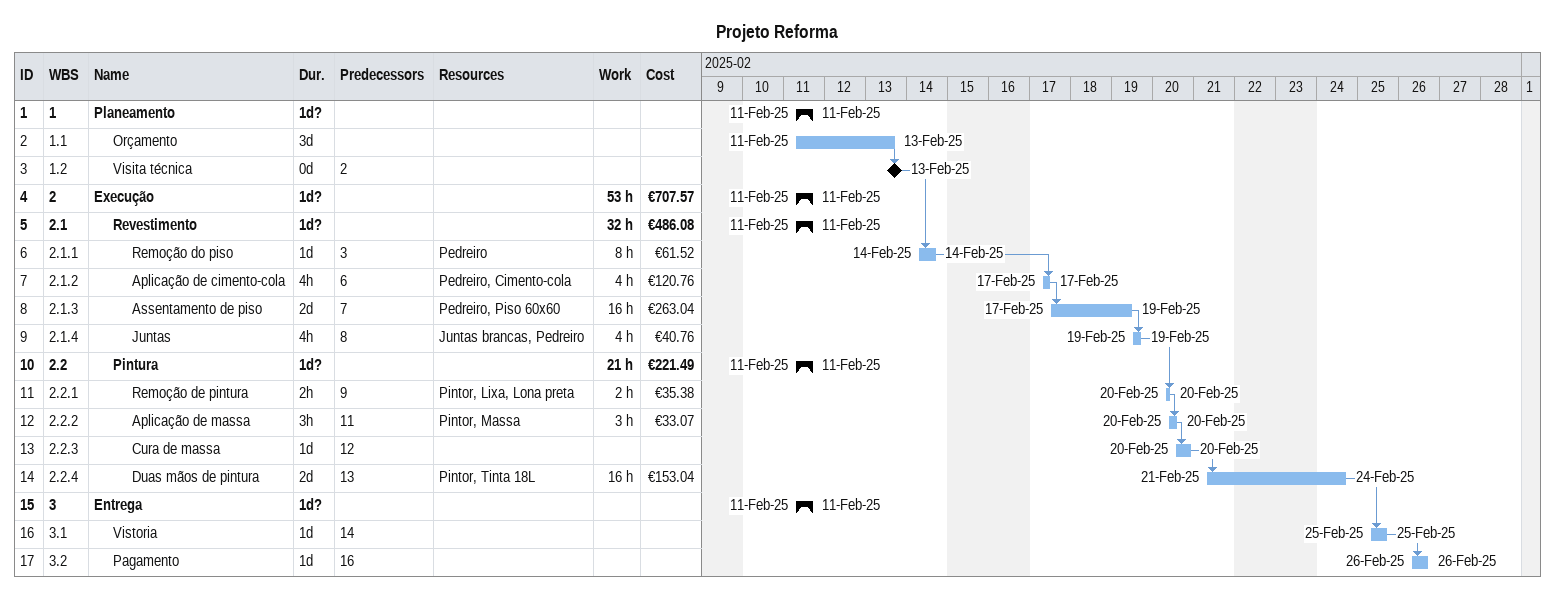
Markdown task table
Projeto Reforma

| ID | WBS | Task | Duration | Start | Finish | Predecessors | Resources | Work (h) | Cost (€) |
|---|---|---|---|---|---|---|---|---|---|
| 1 | 1 | **Planeamento** | 1d? | 2025-02-11 | 2025-02-11 |  |  |  |  |
| 2 | 1.1 | Orçamento | 3d | 2025-02-11 | 2025-02-13 |  |  |  |  |
| 3 | 1.2 | Visita técnica | 0d | 2025-02-13 | 2025-02-13 | 2 |  |  |  |
| 4 | 2 | **Execução** | 1d? | 2025-02-11 | 2025-02-11 |  |  | 53 | 707.57 |
| 5 | 2.1 | **Revestimento** | 1d? | 2025-02-11 | 2025-02-11 |  |  | 32 | 486.08 |
| 6 | 2.1.1 | Remoção do piso | 1d | 2025-02-14 | 2025-02-14 | 3 | Pedreiro | 8 | 61.52 |
| 7 | 2.1.2 | Aplicação de cimento-cola | 4h | 2025-02-17 | 2025-02-17 | 6 | Pedreiro, Cimento-cola | 4 | 120.76 |
| 8 | 2.1.3 | Assentamento de piso | 2d | 2025-02-17 | 2025-02-19 | 7 | Pedreiro, Piso 60x60 | 16 | 263.04 |
| 9 | 2.1.4 | Juntas | 4h | 2025-02-19 | 2025-02-19 | 8 | Juntas brancas, Pedreiro | 4 | 40.76 |
| 10 | 2.2 | **Pintura** | 1d? | 2025-02-11 | 2025-02-11 |  |  | 21 | 221.49 |
| 11 | 2.2.1 | Remoção de pintura | 2h | 2025-02-20 | 2025-02-20 | 9 | Pintor, Lixa, Lona preta | 2 | 35.38 |
| 12 | 2.2.2 | Aplicação de massa | 3h | 2025-02-20 | 2025-02-20 | 11 | Pintor, Massa | 3 | 33.07 |
| 13 | 2.2.3 | Cura de massa | 1d | 2025-02-20 | 2025-02-20 | 12 |  |  |  |
| 14 | 2.2.4 | Duas mãos de pintura | 2d | 2025-02-21 | 2025-02-24 | 13 | Pintor, Tinta 18L | 16 | 153.04 |
| 15 | 3 | **Entrega** | 1d? | 2025-02-11 | 2025-02-11 |  |  |  |  |
| 16 | 3.1 | Vistoria | 1d | 2025-02-25 | 2025-02-25 | 14 |  |  |  |
| 17 | 3.2 | Pagamento | 1d | 2025-02-26 | 2025-02-26 | 16 |  |  |  |
